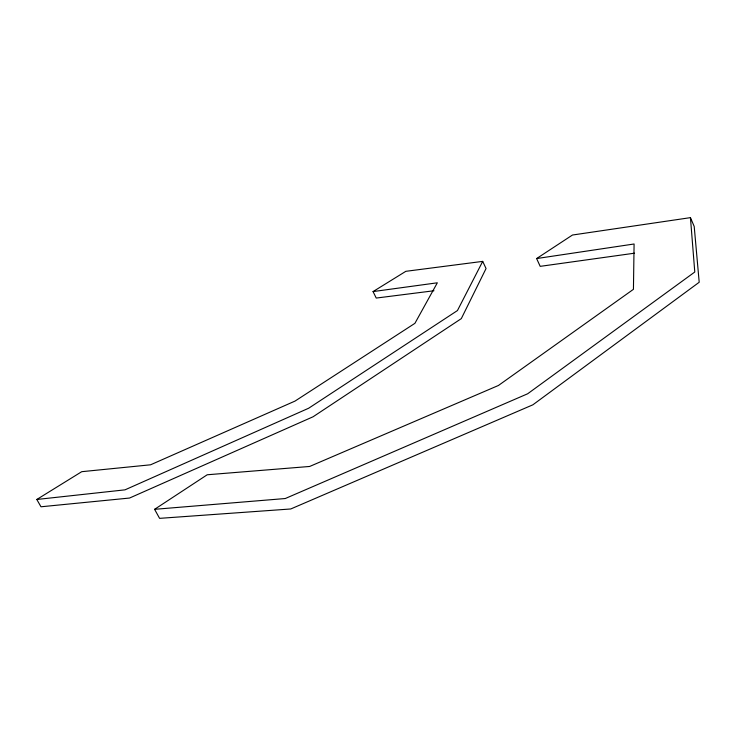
<?xml version="1.0" encoding="UTF-8"?>
<svg xmlns="http://www.w3.org/2000/svg" width="736" height="736" viewBox="0 0 736 736"><rect width="100%" height="100%" fill="white"/><g stroke="black" fill="none" stroke-linecap="round" stroke-linejoin="round"><path stroke-width="1.1" d="M482.706 261.381L457.442 310.564L308.678 408.222L125 489.845L36.8 499.477L40.986 506.782L129.554 498.042L313.067 416.778L461.297 318.633L486.054 268.539L482.706 261.381L405.84 271.317L373.06 291.585L376.234 298.062L433.946 290.757M536.618 258.557L572.47 235.023L690.442 217.644L694.204 226.449L699.2 282.256L532.864 404.818L290.757 508.972L159.583 518.356L154.597 509.321L207.212 474.775L309.663 466.458L498.447 385.471L633.438 289.322L634.092 243.993L536.618 258.557L540.196 266.349L634.524 253.193M36.8 499.477L81.742 471.684L150.576 464.802L295.026 401.083L414.911 323.334L437.34 282.799L373.06 291.585M154.597 509.321L285.264 498.53L527.657 393.778L694.784 272.016L690.442 217.644"/></g></svg>
